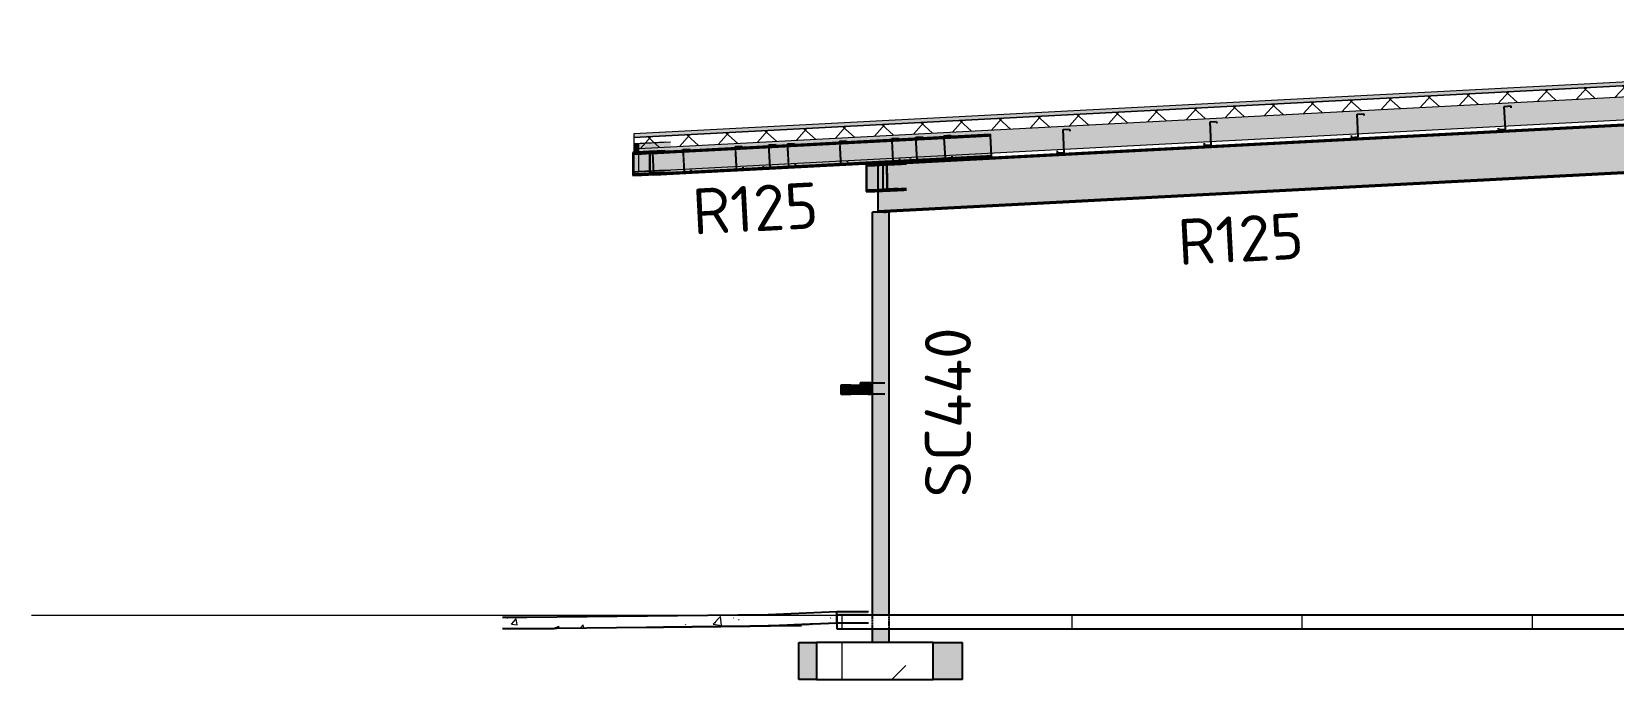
# Model space of a CAD drawing. Header units: millimetres. Extents: x 632 to 645312, y -3890 to 22200.
# Drawn here: x 91184 to 108373, y 4500 to 11544 of the extents above; entities that cross this region are included whole.
import ezdxf

# ---------------------------------------------------------------- set-up
doc = ezdxf.new("R2010")
doc.units = ezdxf.units.MM
for name, pattern in [('Dash', [7, 5, -2]), ('Hidden Double', [7, 5, -2]), ('Hidden Half', [3, 2, -1])]:
    doc.linetypes.add(name, pattern=pattern)
for name, color, linetype, lineweight in [('A-230-H-FLOOR', 190, 'Continuous', 13), ('A-230-M_FLOOR', 192, 'Continuous', 13), ('A-230-MH_FLOOR', 190, 'Hidden Double', 13), ('A-270-M_ROOF', 132, 'Continuous', 13), ('S-160-M_FOUND', 171, 'Continuous', 13), ('S-160-MH_FOUND', 171, 'Hidden Half', 13), ('S-280-A_COLUMN', 171, 'Continuous', 18), ('S-280-A_STRUCT_FRAME', 2, 'Continuous', 18), ('S-280-M_COLUMN', 52, 'Continuous', 13), ('S-280-M_STRUCT_FRAME', 12, 'Continuous', 13), ('S-280-MH_COLUMN', 52, 'Hidden Half', 13), ('Z-230-A_LEVEL', 51, 'Continuous', 13)]:
    doc.layers.add(name, color=color, linetype=linetype, lineweight=lineweight)
doc.styles.add('ISOCPEUR_2', font='isocpeur.ttf', dxfattribs={"height": 500})

# ---------------------------------------------------------------- blocks, each defined once
blk = doc.blocks.new('25021-APA-ZZ-ZZ-M3-AR-000001_V3_rvt-2-S6_501-SECTION A10')
at = {"layer": 'A-270-M_ROOF', "transparency": 33554432}
for color, points in [(9, [(4517230, 10391), (4538455, 11503), (4538455, 11543), (4517230, 10431)]), (8, [(4517230, 10231), (4517284, 10234), (4517284, 10323), (4517230, 10323), (4517230, 10239)])]:
    blk.add_hatch(color=color, dxfattribs=at).paths.add_polyline_path(points)
at = {"layer": 'A-270-M_ROOF', "lineweight": 5}
h = blk.add_hatch(dxfattribs=at)
h.set_pattern_fill('FP_11', angle=225, style=0, pattern_type=2)
h.set_pattern_definition([(48, (4556991.97, 1e-06), (-222.9434, 200.7392), []), (138, (4556991.97, 1e-06), (-200.7392, -222.9434), [])])
h.paths.add_polyline_path([(4517230, 10270), (4538455, 11383), (4538455, 11503), (4517230, 10391)])
at = {"layer": 'A-270-M_ROOF', "lineweight": 5, "transparency": 33554432}
h = blk.add_hatch(color=254, dxfattribs=at)
h.paths.add_polyline_path([(4517399, 10029), (4517399, 10029), (4517398, 10091)])
h.paths.add_polyline_path([(4521111, 10224), (4538455, 11132), (4538455, 11383), (4517230, 10270), (4517230, 10231), (4517564, 10249), (4517680, 10249), (4521101, 10428), (4521101, 10413)])
blk.add_hatch(color=8, dxfattribs=at).paths.add_polyline_path([(4517230, 10323), (4517284, 10323), (4517627, 10342), (4517574, 10341), (4517434, 10334)])
h = blk.add_hatch(color=8, dxfattribs=at)
h.paths.add_polyline_path([(4517399, 10025), (4517399, 10025), (4517398, 10091)])
h.paths.add_polyline_path([(4517284, 10234), (4517564, 10249), (4517628, 10249), (4517628, 10342), (4517284, 10323), (4517284, 10239)])
at = {"layer": 'A-270-M_ROOF', "color": 53, "lineweight": 5}
for p, q in [((4538467, 11544), (4517230, 10431)), ((4538467, 11504), (4517230, 10391)), ((4517230, 10391), (4538467, 11504)), ((4517284, 10273), (4538467, 11383)), ((4517284, 10023), (4538467, 11133)), ((4517574, 10449), (4517230, 10431)), ((4517230, 10431), (4517230, 10391)), ((4517574, 10409), (4517230, 10391)), ((4517230, 10391), (4517574, 10409)), ((4517230, 10391), (4517230, 10020)), ((4517574, 10341), (4517230, 10323)), ((4517284, 10323), (4517230, 10323)), ((4517230, 10323), (4517230, 10018)), ((4517628, 10342), (4517284, 10323)), ((4517284, 10019), (4517284, 10323)), ((4517230, 10270), (4517284, 10273)), ((4517230, 10020), (4517284, 10023)), ((4517230, 10020), (4517284, 10023)), ((4517284, 10021), (4517230, 10018)), ((4517230, 10018), (4517284, 10019)), ((4517284, 10023), (4517574, 10038)), ((4517284, 10019), (4517628, 10037)), ((4517574, 10036), (4517284, 10021))]:
    blk.add_line(p, q, dxfattribs=at)
blk = doc.blocks.new('NRP_Framing-Steel-SHS - WH433 - 100x100x5_0SHS-4144463-S6_501-SECTION A10')
at = {"layer": 'S-280-M_STRUCT_FRAME', "linetype": 'Dash', "lineweight": 25}
h = blk.add_hatch(color=256, dxfattribs=at)
h.paths.add_polyline_path([(4519586, 7600), (4519586, 7700), (4519480, 7700), (4519480, 7600)])
h.paths.add_polyline_path([(4519486, 7605), (4519486, 7695), (4519581, 7695), (4519581, 7605)])
for points in [[(4519581, 7695), (4519486, 7695), (4519486, 7605), (4519581, 7605)], [(4519586, 7700), (4519586, 7600), (4519774, 7600), (4519774, 7700)]]:
    blk.add_hatch(color=256, dxfattribs=at).paths.add_polyline_path(points)
at = {"layer": 'S-280-M_STRUCT_FRAME', "lineweight": 25}
for p, q in [((4519586, 7700), (4519480, 7700)), ((4519480, 7700), (4519480, 7600)), ((4519480, 7600), (4519586, 7600)), ((4519486, 7695), (4519581, 7695)), ((4519486, 7605), (4519486, 7695)), ((4519581, 7605), (4519486, 7605)), ((4519581, 7695), (4519581, 7605)), ((4519586, 7600), (4519586, 7700)), ((4519586, 7700), (4519774, 7700)), ((4519774, 7600), (4519586, 7600)), ((4519774, 7700), (4519774, 7600))]:
    blk.add_line(p, q, dxfattribs=at)
blk = doc.blocks.new('NRP_Framing-Steel-Purlin Z - P915 - EZ250-19-3998100-S6_501-SECTION A10')
at = {"layer": 'S-280-M_STRUCT_FRAME', "color": 92, "lineweight": 25}
for p, q in [((4537871, 11317), (4537942, 11321)), ((4537871, 11317), (4537942, 11321)), ((4537884, 11068), (4537871, 11317)), ((4537884, 11068), (4537871, 11317)), ((4537942, 11321), (4537943, 11300)), ((4537942, 11321), (4537943, 11300)), ((4537807, 11085), (4537808, 11064)), ((4537807, 11085), (4537808, 11064)), ((4537808, 11064), (4537884, 11068)), ((4537808, 11064), (4537884, 11068))]:
    blk.add_line(p, q, dxfattribs=at)
blk = doc.blocks.new('NRP_Framing-Steel-Purlin Z - P915 - EZ250-19-4002102-S6_501-SECTION A10')
at = {"layer": 'S-280-M_STRUCT_FRAME', "color": 92, "lineweight": 25}
for p, q in [((4520295, 10396), (4520366, 10400)), ((4520295, 10396), (4520366, 10400)), ((4520308, 10146), (4520295, 10396)), ((4520308, 10146), (4520295, 10396)), ((4520366, 10400), (4520367, 10379)), ((4520366, 10400), (4520367, 10379)), ((4520231, 10163), (4520232, 10142)), ((4520231, 10163), (4520232, 10142)), ((4520232, 10142), (4520308, 10146)), ((4520232, 10142), (4520308, 10146))]:
    blk.add_line(p, q, dxfattribs=at)
blk = doc.blocks.new('NRP_Framing-Steel-Purlin Z - P915 - EZ250-19-4002077-S6_501-SECTION A10')
at = {"layer": 'S-280-M_STRUCT_FRAME', "color": 92, "lineweight": 25}
for p, q in [((4518697, 10312), (4518768, 10316)), ((4518697, 10312), (4518768, 10316)), ((4518768, 10316), (4518769, 10295)), ((4518768, 10316), (4518769, 10295)), ((4518711, 10063), (4518697, 10312)), ((4518711, 10063), (4518697, 10312)), ((4518634, 10080), (4518635, 10059)), ((4518634, 10080), (4518635, 10059)), ((4518635, 10059), (4518711, 10063)), ((4518635, 10059), (4518711, 10063))]:
    blk.add_line(p, q, dxfattribs=at)
blk = doc.blocks.new('NRP_Foundation-Pad Footing Fibre _v2_ - PF5 -1400 x 1400 x 400d-3893014-S6_501-SECTION A10')
at = {"layer": 'S-160-M_FOUND', "linetype": 'Hidden Half', "lineweight": 25}
for points in [[(4519214, 4900), (4519022, 4900), (4519022, 4500), (4519214, 4500)], [(4520480, 4900), (4520480, 4500), (4520801, 4500), (4520801, 4900)]]:
    blk.add_hatch(color=256, dxfattribs=at).paths.add_polyline_path(points)
at = {"layer": 'S-160-M_FOUND'}
h = blk.add_hatch(dxfattribs=at)
h.set_pattern_fill('FP_13', color=256, style=0, pattern_type=2)
h.set_pattern_definition([(45, (4556992, 0), (-1414.214, 0), [750, -3000]), (45, (4557992, 1000), (-1414.214, 0), [750, -3000]), (45, (4558992, -300), (-1414.214, 0), [250, -2000]), (90, (4558991.97, 500), (-500, 500), [500, -2000]), (315, (4558992, 1000), (0, 2828.43), [500, -3000]), (0, (4557992, 1000), (2000, 2000), [300, -1000]), (0, (4555492, 2000), (2000, 2000), [300, -2000])])
h.paths.add_polyline_path([(4519214, 4500), (4520480, 4500), (4520480, 4900), (4519214, 4900)])
at = {"layer": 'S-160-M_FOUND', "lineweight": 25}
for p, q in [((4519022, 4900), (4519214, 4900)), ((4519022, 4500), (4519022, 4900)), ((4520480, 4900), (4519214, 4900)), ((4519214, 4900), (4519214, 4500)), ((4520480, 4500), (4520480, 4900)), ((4520480, 4900), (4520801, 4900)), ((4520801, 4500), (4520801, 4900)), ((4519214, 4500), (4519022, 4500)), ((4519214, 4500), (4520480, 4500)), ((4520801, 4500), (4520480, 4500))]:
    blk.add_line(p, q, dxfattribs=at)
blk = doc.blocks.new('NRP_Framing-Steel-PFC - OR308 - 250PFC-3898688-S6_501-SECTION A10')
at = {"layer": 'S-280-M_STRUCT_FRAME', "linetype": 'Dash', "lineweight": 25}
for points in [[(4517434, 10221), (4521101, 10413), (4521101, 10428), (4517466, 10238), (4517466, 10224), (4517434, 10222)], [(4517494, 10004), (4521113, 10194), (4521101, 10413), (4517434, 10221), (4517446, 10005), (4517494, 10005)], [(4517447, 9986), (4521114, 10179), (4521113, 10194), (4517466, 10002), (4517466, 9989), (4517447, 9988)]]:
    blk.add_hatch(color=256, dxfattribs=at).paths.add_polyline_path(points)
for p, q in [((4517434, 10221), (4521101, 10413)), ((4517434, 10236), (4517465, 10238)), ((4517434, 10221), (4517434, 10236)), ((4517466, 10002), (4521113, 10194)), ((4517446, 10001), (4517446, 10005)), ((4517446, 10001), (4517465, 10002)), ((4517446, 10001), (4517465, 10002)), ((4517447, 9986), (4517446, 10001))]:
    blk.add_line(p, q, dxfattribs=at)
at = {"layer": 'S-280-M_STRUCT_FRAME', "lineweight": 25}
for p, q in [((4517434, 10221), (4521101, 10413)), ((4517466, 10238), (4521101, 10428)), ((4521101, 10428), (4521101, 10413)), ((4521101, 10413), (4521113, 10194)), ((4517446, 10005), (4517434, 10221)), ((4517466, 10002), (4521113, 10194)), ((4521113, 10194), (4521114, 10179)), ((4517447, 9986), (4519879, 10114))]:
    blk.add_line(p, q, dxfattribs=at)
blk = doc.blocks.new('NRP_Framing-Steel-PFC - B309 - 300PFC-V19-S6_501-SECTION A10')
at = {"layer": 'S-280-M_STRUCT_FRAME', "linetype": 'Dash', "lineweight": 25}
for p, q in [((4520097, 10123), (4519976, 10116)), ((4519976, 10116), (4519977, 9816)), ((4520061, 10116), (4519976, 10116)), ((4519985, 9832), (4519983, 10100)), ((4519983, 10100), (4520061, 10100)), ((4520061, 10116), (4520192, 10123)), ((4520061, 10100), (4520061, 10116)), ((4520061, 10100), (4520192, 10107)), ((4519977, 9816), (4520062, 9816)), ((4520062, 9832), (4519985, 9832)), ((4519986, 9832), (4520106, 9839)), ((4520062, 9832), (4520192, 9839)), ((4520062, 9816), (4520062, 9832)), ((4520062, 9816), (4520192, 9823))]:
    blk.add_line(p, q, dxfattribs=at)
blk = doc.blocks.new('NRP_Framing-Steel-PFC - B309 - 300PFC-3900281-S6_501-SECTION A10')
at = {"layer": 'S-280-M_STRUCT_FRAME', "linetype": 'Dash', "lineweight": 25}
for points in [[(4519753, 10104), (4519848, 10105), (4519984, 10112), (4519889, 10112), (4519802, 10107)], [(4519753, 9804), (4519848, 9805), (4519848, 9821), (4519761, 9820), (4519761, 10089), (4519848, 10089), (4519848, 10105), (4519753, 10104)], [(4519761, 9820), (4519932, 9830), (4519932, 10093), (4519802, 10089), (4519761, 10089), (4519761, 9821)], [(4519848, 10089), (4520012, 10098), (4520012, 10105), (4519984, 10104), (4519984, 10112), (4519848, 10105)], [(4519761, 9820), (4519848, 9821), (4519974, 9830), (4519932, 9829), (4519802, 9823)], [(4520014, 9830), (4519848, 9821), (4519848, 9805), (4520014, 9814)]]:
    blk.add_hatch(color=256, dxfattribs=at).paths.add_polyline_path(points)
at = {"layer": 'S-280-M_STRUCT_FRAME', "lineweight": 25}
for p, q in [((4519889, 10112), (4519753, 10104)), ((4519848, 10105), (4519753, 10104)), ((4519753, 10104), (4519753, 9804)), ((4519761, 9820), (4519761, 10089)), ((4519761, 10089), (4519848, 10089)), ((4519848, 10105), (4519984, 10112)), ((4519848, 10089), (4519848, 10105)), ((4519848, 10089), (4520012, 10098)), ((4520012, 10105), (4520012, 10098)), ((4519753, 9804), (4519848, 9805)), ((4519761, 9820), (4519932, 9829)), ((4519848, 9821), (4519761, 9820)), ((4519848, 9821), (4520014, 9830)), ((4519848, 9805), (4519848, 9821)), ((4519848, 9805), (4520014, 9814)), ((4519974, 9830), (4520014, 9830)), ((4520014, 9830), (4520014, 9814))]:
    blk.add_line(p, q, dxfattribs=at)
at = {"layer": 'S-280-M_STRUCT_FRAME', "linetype": 'Dash', "lineweight": 25}
for p, q in [((4519927, 10114), (4519889, 10112)), ((4519927, 10114), (4520012, 10114)), ((4519935, 10094), (4519936, 9830)), ((4519984, 10112), (4520012, 10114)), ((4520012, 10114), (4520012, 10105)), ((4519932, 9829), (4519936, 9830)), ((4519936, 9830), (4519974, 9830))]:
    blk.add_line(p, q, dxfattribs=at)
blk = doc.blocks.new('NRP_Framing-Steel-SHS - WH437 - 125x125x5_0SHS-4144117-S6_501-SECTION A10')
at = {"layer": 'S-280-M_STRUCT_FRAME', "linetype": 'Dash', "lineweight": 25}
for points in [[(4519806, 7600), (4519806, 7725), (4519688, 7725), (4519688, 7700), (4519693, 7700), (4519693, 7720), (4519801, 7720), (4519801, 7605), (4519774, 7604), (4519774, 7600), (4519802, 7600)], [(4519774, 7605), (4519801, 7605), (4519801, 7720), (4519693, 7720), (4519693, 7700), (4519774, 7700), (4519774, 7652)], [(4519806, 7600), (4519820, 7600), (4519820, 7725), (4519806, 7725)]]:
    blk.add_hatch(color=256, dxfattribs=at).paths.add_polyline_path(points)
at = {"layer": 'S-280-M_STRUCT_FRAME', "lineweight": 25}
for p, q in [((4519806, 7725), (4519688, 7725)), ((4519688, 7725), (4519688, 7700)), ((4519693, 7720), (4519801, 7720)), ((4519693, 7700), (4519693, 7720)), ((4519801, 7605), (4519774, 7605)), ((4519774, 7600), (4519806, 7600)), ((4519801, 7720), (4519801, 7605)), ((4519806, 7600), (4519806, 7725)), ((4519806, 7725), (4519820, 7725)), ((4519820, 7600), (4519806, 7600))]:
    blk.add_line(p, q, dxfattribs=at)
at = {"layer": 'S-280-M_STRUCT_FRAME', "linetype": 'Dash', "lineweight": 25}
for p, q in [((4519688, 7700), (4519688, 7600)), ((4519693, 7605), (4519693, 7700)), ((4519774, 7605), (4519693, 7605)), ((4519820, 7725), (4519957, 7725)), ((4519957, 7600), (4519820, 7600))]:
    blk.add_line(p, q, dxfattribs=at)
blk = doc.blocks.new('NRP_Framing-Steel-PFC - B308 - 250PFC-3999931-S6_501-SECTION A10')
at = {"layer": 'S-280-M_STRUCT_FRAME', "linetype": 'Dash', "lineweight": 25}
for points in [[(4517398, 10240), (4517494, 10240), (4517654, 10249), (4517564, 10249), (4517399, 10240)], [(4517407, 10005), (4517446, 10007), (4517434, 10222), (4517406, 10221), (4517406, 10216)], [(4517485, 10005), (4517446, 10005), (4517446, 10007), (4517446, 10005)]]:
    blk.add_hatch(color=256, dxfattribs=at).paths.add_polyline_path(points)
h = blk.add_hatch(color=256, dxfattribs=at)
h.paths.add_polyline_path([(4517476, 10003), (4517476, 10005), (4517407, 10005), (4517406, 10221), (4517398, 10220), (4517400, 10004), (4517476, 10004)])
h.paths.add_polyline_path([(4517475, 10238), (4517475, 10240), (4517475, 10239)])
at = {"layer": 'S-280-M_STRUCT_FRAME', "lineweight": 25}
for p, q in [((4517483, 10240), (4517398, 10240)), ((4517398, 10220), (4517400, 10004)), ((4517564, 10249), (4517399, 10240)), ((4517407, 10005), (4517406, 10221)), ((4517483, 10240), (4517659, 10249)), ((4517485, 10005), (4517407, 10005)), ((4517408, 10005), (4517446, 10007)), ((4517485, 10005), (4517494, 10005))]:
    blk.add_line(p, q, dxfattribs=at)
at = {"layer": 'S-280-M_STRUCT_FRAME', "linetype": 'Dash', "lineweight": 25}
for p, q in [((4517398, 10240), (4517398, 10220)), ((4517406, 10221), (4517406, 10225)), ((4517406, 10225), (4517483, 10225)), ((4517483, 10225), (4517483, 10240)), ((4517483, 10225), (4517659, 10234)), ((4517400, 10004), (4517400, 9990)), ((4517400, 9990), (4517485, 9990)), ((4517446, 10007), (4517572, 10014)), ((4517485, 9990), (4517485, 10005)), ((4517485, 9990), (4517659, 9999)), ((4517494, 10005), (4517659, 10014))]:
    blk.add_line(p, q, dxfattribs=at)
blk = doc.blocks.new('NRP_Framing-Steel-PFC - B308 - 250PFC-V18-S6_501-SECTION A10')
at = {"layer": 'S-280-M_STRUCT_FRAME', "linetype": 'Dash', "lineweight": 25}
for points in [[(4517219, 10230), (4517315, 10231), (4517434, 10239), (4517370, 10238)], [(4517219, 9980), (4517315, 9981), (4517315, 9996), (4517228, 9995), (4517228, 10215), (4517315, 10216), (4517315, 10231), (4517219, 10230)], [(4517228, 9995), (4517399, 10004), (4517398, 10220), (4517315, 10216), (4517228, 10215), (4517228, 9996)], [(4517315, 10216), (4517466, 10224), (4517466, 10238), (4517315, 10231)], [(4517228, 9995), (4517315, 9996), (4517446, 10004), (4517379, 10003)], [(4517315, 9981), (4517466, 9989), (4517466, 10002), (4517315, 9996)]]:
    blk.add_hatch(color=256, dxfattribs=at).paths.add_polyline_path(points)
at = {"layer": 'S-280-M_STRUCT_FRAME', "lineweight": 25}
for p, q in [((4517390, 10239), (4517219, 10230)), ((4517315, 10231), (4517219, 10230)), ((4517219, 10230), (4517219, 9980)), ((4517228, 10215), (4517315, 10216)), ((4517228, 9995), (4517228, 10215)), ((4517315, 10231), (4517475, 10239)), ((4517315, 10216), (4517315, 10231)), ((4517315, 10216), (4517466, 10224)), ((4517390, 10239), (4517475, 10239)), ((4517398, 10220), (4517399, 10004)), ((4517219, 9980), (4517315, 9981)), ((4517228, 9995), (4517399, 10004)), ((4517315, 9996), (4517228, 9995)), ((4517315, 9996), (4517476, 10004)), ((4517315, 9981), (4517315, 9996)), ((4517315, 9981), (4517466, 9989)), ((4517399, 10004), (4517476, 10004))]:
    blk.add_line(p, q, dxfattribs=at)
at = {"layer": 'S-280-M_STRUCT_FRAME', "linetype": 'Dash', "lineweight": 25}
for p, q in [((4517466, 10224), (4517475, 10224)), ((4517475, 10239), (4517475, 10224)), ((4517466, 9989), (4517476, 9989)), ((4517476, 10004), (4517476, 9989))]:
    blk.add_line(p, q, dxfattribs=at)
blk = doc.blocks.new('NRP_Framing-Steel-Purlin C - P946 - EC250-24-4002133-S6_501-SECTION A10')
at = {"layer": 'S-280-M_STRUCT_FRAME', "color": 1, "lineweight": 25}
for p, q in [((4519464, 10353), (4519537, 10356)), ((4519464, 10353), (4519464, 10343)), ((4519537, 10356), (4519537, 10346))]:
    blk.add_line(p, q, dxfattribs=at)
at = {"layer": 'S-280-M_STRUCT_FRAME', "color": 1, "linetype": 'Dash', "lineweight": 25}
for p, q in [((4519464, 10342), (4519477, 10103)), ((4519537, 10346), (4519538, 10332)), ((4519477, 10103), (4519550, 10107)), ((4519548, 10131), (4519550, 10107))]:
    blk.add_line(p, q, dxfattribs=at)
blk = doc.blocks.new('NRP_Framing-Steel-Purlin C - P946 - EC250-24-4002134-S6_501-SECTION A10')
at = {"layer": 'S-280-M_STRUCT_FRAME', "color": 1, "lineweight": 25}
for p, q in [((4520031, 10382), (4520104, 10386)), ((4520031, 10382), (4520031, 10372)), ((4520032, 10357), (4520044, 10138)), ((4520104, 10386), (4520104, 10376)), ((4520116, 10160), (4520117, 10141))]:
    blk.add_line(p, q, dxfattribs=at)
at = {"layer": 'S-280-M_STRUCT_FRAME', "color": 1, "linetype": 'Dash', "lineweight": 25}
for p, q in [((4520031, 10372), (4520032, 10357)), ((4520104, 10376), (4520105, 10362)), ((4520117, 10141), (4520117, 10136)), ((4520044, 10138), (4520044, 10133)), ((4520044, 10133), (4520117, 10136))]:
    blk.add_line(p, q, dxfattribs=at)
blk = doc.blocks.new('NRP_Framing-Steel-Purlin C - P946 - EC250-24-4002135-S6_501-SECTION A10')
at = {"layer": 'S-280-M_STRUCT_FRAME', "color": 1, "lineweight": 25}
for p, q in [((4520598, 10412), (4520671, 10416)), ((4520598, 10412), (4520598, 10402)), ((4520599, 10387), (4520611, 10167)), ((4520671, 10416), (4520671, 10406)), ((4520683, 10190), (4520684, 10171))]:
    blk.add_line(p, q, dxfattribs=at)
at = {"layer": 'S-280-M_STRUCT_FRAME', "color": 1, "linetype": 'Dash', "lineweight": 25}
for p, q in [((4520598, 10402), (4520599, 10387)), ((4520671, 10406), (4520672, 10392)), ((4520611, 10167), (4520611, 10162)), ((4520611, 10162), (4520684, 10166)), ((4520684, 10171), (4520684, 10166))]:
    blk.add_line(p, q, dxfattribs=at)
blk = doc.blocks.new('NRP_Framing-Steel-Purlin C - P946 - EC250-24-4002136-S6_501-SECTION A10')
at = {"layer": 'S-280-M_STRUCT_FRAME', "color": 1, "lineweight": 25}
for p, q in [((4518897, 10323), (4518970, 10327)), ((4518897, 10323), (4518897, 10313)), ((4518970, 10327), (4518970, 10317))]:
    blk.add_line(p, q, dxfattribs=at)
at = {"layer": 'S-280-M_STRUCT_FRAME', "color": 1, "linetype": 'Dash', "lineweight": 25}
for p, q in [((4518970, 10317), (4518971, 10303)), ((4518897, 10313), (4518910, 10073)), ((4518910, 10073), (4518983, 10077)), ((4518981, 10101), (4518983, 10077))]:
    blk.add_line(p, q, dxfattribs=at)
blk = doc.blocks.new('NRP_Framing-Steel-Purlin C - P946 - EC250-24-4002137-S6_501-SECTION A10')
at = {"layer": 'S-280-M_STRUCT_FRAME', "color": 1, "lineweight": 25}
for p, q in [((4518330, 10293), (4518403, 10297)), ((4518330, 10293), (4518330, 10283)), ((4518403, 10297), (4518403, 10287))]:
    blk.add_line(p, q, dxfattribs=at)
at = {"layer": 'S-280-M_STRUCT_FRAME', "color": 1, "linetype": 'Dash', "lineweight": 25}
for p, q in [((4518330, 10283), (4518343, 10043)), ((4518403, 10287), (4518404, 10273)), ((4518343, 10043), (4518416, 10047)), ((4518414, 10071), (4518416, 10047))]:
    blk.add_line(p, q, dxfattribs=at)
blk = doc.blocks.new('NRP_Framing-Steel-Purlin C - P946 - EC250-24-4000827-S6_501-SECTION A10')
at = {"layer": 'S-280-M_STRUCT_FRAME', "color": 1, "lineweight": 25}
for p, q in [((4517763, 10263), (4517835, 10267)), ((4517763, 10263), (4517763, 10253)), ((4517835, 10267), (4517836, 10257))]:
    blk.add_line(p, q, dxfattribs=at)
at = {"layer": 'S-280-M_STRUCT_FRAME', "color": 1, "linetype": 'Dash', "lineweight": 25}
for p, q in [((4517763, 10253), (4517776, 10014)), ((4517836, 10257), (4517837, 10243)), ((4517776, 10014), (4517849, 10018)), ((4517847, 10042), (4517849, 10018))]:
    blk.add_line(p, q, dxfattribs=at)

msp = doc.modelspace()

# ---------------------------------------------------------------- hatches: boundary and pattern name
at = {"layer": 'A-230-H-FLOOR'}
h = msp.add_hatch(dxfattribs=at)
h.set_pattern_fill('FP_14', color=256, style=0, pattern_type=2)
h.set_pattern_definition([(50, (137491.2, 0), (728.7365, -63.756), [76.2, -838.2]), (355, (137491.2, 0), (-140.972, 764.228), [60.96, -670.56]), (100.451, (137551.9, -5.3), (587.77, 700.467), [64.76, -712.36]), (46.184, (137491.2, 203.2), (1084.316, -168.17), [114.3, -1257.3]), (96.636, (137581.5, 189.2), (949.61, 989.71), [97.14, -1068.54]), (351.184, (137491.2, 203.2), (949.62, 989.7), [91.44, -1005.84]), (21, (137592.8, 152.4), (606.458, -409.0606), [76.2, -838.2]), (326, (137592.8, 152.4), (247.208, 736.753), [60.96, -670.56]), (71.451, (137643.3, 118.3), (853.668, 327.685), [64.76, -712.36]), (37.5, (137491.2, 0), (12.3547, 338.2201), [6.706, -655.726, 6.706, -674.014, -673.1]), (37.5, (137491.2, 0), (12.3547, 338.2201), [-1343.152, 6.706, -666.394]), (7.5, (137491.2, 0), (267.279, 400.722), [6.706, -381.406, 6.706, -640.486, -256.54]), (7.5, (137491.2, 0), (267.279, 400.722), [-1035.304, 6.706, -249.834]), (327.5, (137264.62, 0), (542.3633, -22.9153), [6.706, -247.294, 6.706, -785.774, -1051.56]), (327.5, (137264.62, 0), (542.3633, -22.9153), [-1046.48, 6.706, -1044.854]), (317.5, (137163, 0), (592.517, 101.707), [6.706, -323.494, 6.706, -519.582, -746.76]), (317.5, (137163, 0), (592.517, 101.707), [-856.488, 6.706, -740.054])])
h.paths.add_polyline_path([(96300.7, 5172.8), (96300.7, 5172.5), (96519.6, 5172.5)])
h.paths.add_polyline_path([(96564.7, 5052.5), (99187.8, 5082.8), (99933.1, 5115), (99933.1, 5235), (99187.8, 5202.8), (96564.7, 5172.5), (96300.7, 5172.5), (96300.7, 5052.8)])
h = msp.add_hatch(dxfattribs=at)
h.set_pattern_fill('FP_13', color=256, style=0, pattern_type=2)
h.set_pattern_definition([(45, (137491.2, 0), (-1414.214, 0), [750, -3000]), (45, (138491.2, 1000), (-1414.214, 0), [750, -3000]), (45, (139491.2, -300), (-1414.214, 0), [250, -2000]), (90, (139491.2, 500), (-500, 500), [500, -2000]), (315, (139491.2, 1000), (0, 2828.43), [500, -3000]), (0, (138491.2, 1000), (2000, 2000), [300, -1000]), (0, (135991.2, 2000), (2000, 2000), [300, -2000])])
h.paths.add_polyline_path([(158305.6, 5050), (158653.8, 5050), (158653.8, 5200), (99933.1, 5200), (99933.1, 5050), (156305.5, 5050)])
at = {"layer": 'A-230-H-FLOOR', "lineweight": 5}
for points in [[(96564.7, 5052.5), (96863.9, 5052.5), (99550.5, 5083.6), (99187.8, 5082.8), (96863.9, 5055.9)], [(99187.9, 5082.8), (99550.5, 5083.6), (99933.1, 5100.1), (99933, 5115), (99550.5, 5098.5)]]:
    msp.add_hatch(color=256, dxfattribs=at).paths.add_polyline_path(points)
at = {"layer": 'A-230-M_FLOOR', "lineweight": 5}
msp.add_hatch(color=256, dxfattribs=at).paths.add_polyline_path([(100277.4, 5200), (100277.4, 5235), (99933.1, 5235), (99933.1, 5200), (100187.2, 5200)])
at = {"layer": 'S-280-M_COLUMN', "lineweight": 5}
h = msp.add_hatch(color=256, dxfattribs=at)
h.paths.add_polyline_path([(100322, 4900), (100327.4, 4900), (100327.2, 5050), (100319.2, 5050), (100319.2, 4900)])
h.paths.add_polyline_path([(100322, 5200), (100327.4, 5200), (100327.4, 9580.2), (100319.2, 9580.2), (100319.2, 5200), (100321.9, 5200)])
h = msp.add_hatch(color=256, dxfattribs=at)
h.paths.add_polyline_path([(100445.6, 4900), (100445.6, 5050), (100327.4, 5050), (100327.4, 4900)])
h.paths.add_polyline_path([(100327.4, 5200), (100445.6, 5200), (100445.6, 9580.2), (100327.4, 9580.2), (100327.4, 6899.5)])
h = msp.add_hatch(color=256, dxfattribs=at)
h.paths.add_polyline_path([(100461.5, 4900), (100461.4, 5050), (100445.6, 5050), (100445.6, 4900), (100457.9, 4900)])
h.paths.add_polyline_path([(100457.9, 5200), (100461.5, 5200), (100461.5, 9580.2), (100445.6, 9580.2), (100445.6, 5200), (100457.5, 5200)])
h = msp.add_hatch(color=256, dxfattribs=at)
h.paths.add_polyline_path([(100502.2, 4900), (100502.2, 5050), (100461.5, 5050), (100461.5, 4900)])
h.paths.add_polyline_path([(100461.5, 5200), (100502.2, 5200), (100502.2, 9580.2), (100461.5, 9580.2), (100461.5, 6899.5)])
h = msp.add_hatch(color=256, dxfattribs=at)
h.paths.add_polyline_path([(100502.2, 4900), (100502.6, 4900), (100502.2, 5050)])
h.paths.add_polyline_path([(100502.2, 5200), (100502.6, 5200), (100502.2, 6899.5)])
at = {"layer": 'S-280-M_STRUCT_FRAME', "lineweight": 5}
for points in [[(100483.4, 10103.8), (108985.9, 10549.4), (108985.1, 10565), (100378, 10111.6), (100378, 10111.1), (100388.2, 10111.7), (100483.4, 10112.2), (100483.4, 10104.5)], [(100378, 9595.8), (109012.2, 10048.3), (108985.5, 10549.4), (100511.5, 10104.5), (100511.5, 10097.7), (100430.9, 10093.4), (100430.9, 9829.5), (100513, 9829.7), (100513.1, 9813.7), (100378, 9805), (100378, 9674.6)], [(100378, 9580.2), (109013, 10032.7), (109012.2, 10048.3), (100378, 9595.8)]]:
    msp.add_hatch(color=256, dxfattribs=at).paths.add_polyline_path(points)

# ---------------------------------------------------------------- linework, layer by layer
at = {"layer": 'A-230-M_FLOOR', "lineweight": 25}
for p, q in [((96564.7, 5172.5), (96300.7, 5172.8)), ((99187.8, 5202.8), (96564.7, 5172.5)), ((99933.1, 5235), (99187.8, 5202.8)), ((99933.1, 5115), (99933.1, 5235)), ((100277.4, 5235), (99933.1, 5235)), ((158653.8, 5200), (99933.1, 5200)), ((99933.1, 5200), (99933.1, 5050)), ((96300.7, 5052.8), (96564.7, 5052.5)), ((96564.7, 5052.5), (97866.5, 5067.5)), ((96564.7, 5052.5), (96864.2, 5052.5)), ((99664.5, 5103.4), (99933.1, 5115)), ((99933.1, 5050), (158653.8, 5050))]:
    msp.add_line(p, q, dxfattribs=at)
at = {"layer": 'A-230-MH_FLOOR', "lineweight": 25}
for p, q in [((97866.5, 5067.5), (99187.8, 5082.8)), ((99550.4, 5083.6), (99187.8, 5082.8)), ((99187.9, 5082.8), (99664.4, 5103.4)), ((99933.1, 5115), (100277.4, 5115))]:
    msp.add_line(p, q, dxfattribs=at)
at = {"layer": 'S-280-M_COLUMN', "lineweight": 25}
for p, q in [((100319, 9580.2), (100319, 5200)), ((100319, 9580.2), (100327.4, 9580.2)), ((100378, 9580.2), (100327.4, 9580.2)), ((100445.6, 9580.2), (100378.9, 9580.2)), ((100445.6, 9580.2), (100461.5, 9580.2)), ((100502.2, 9580.2), (100461.5, 9580.2)), ((100502.2, 9580.2), (100502.9, 9580.2)), ((100502.9, 5200), (100502.9, 9580.2)), ((100319, 5050), (100319, 4900)), ((100502.9, 4900), (100502.9, 5050))]:
    msp.add_line(p, q, dxfattribs=at)
at = {"layer": 'S-280-M_STRUCT_FRAME', "lineweight": 25}
for p, q in [((100378, 10113.9), (108985.1, 10565)), ((100483.4, 10103.8), (108985.9, 10549.4)), ((100378, 10113.9), (100378, 10111.1)), ((100378, 9595.8), (109012.2, 10048.3)), ((100378, 9580.2), (109013, 10032.7)), ((100378, 9806.6), (100378, 9595.8)), ((100378, 9595.8), (100378, 9580.2))]:
    msp.add_line(p, q, dxfattribs=at)
at = {"layer": 'S-280-M_STRUCT_FRAME', "linetype": 'Dash', "lineweight": 25}
for p, q in [((100378, 10111.1), (100378, 10098.3)), ((100378, 10098.3), (100483.4, 10103.8)), ((100378, 10098.3), (100378, 9806.6))]:
    msp.add_line(p, q, dxfattribs=at)
at = {"layer": 'S-280-MH_COLUMN', "lineweight": 25}
for p, q in [((100319, 9580.2), (100319.2, 9580.2)), ((100319, 5200), (100319, 5050)), ((100502.9, 5050), (100502.9, 5200))]:
    msp.add_line(p, q, dxfattribs=at)
at = {"layer": 'Z-230-A_LEVEL'}
msp.add_line((91184.2, 5200), (161251.4, 5200), dxfattribs=at)

# ---------------------------------------------------------------- block references
at = {"color": 10, "lineweight": 5}
msp.add_blockref('25021-APA-ZZ-ZZ-M3-AR-000001_V3_rvt-2-S6_501-SECTION A10', (-4419500.8, 0), dxfattribs=at)
at = {"layer": 'S-160-MH_FOUND', "lineweight": 25}
msp.add_blockref('NRP_Foundation-Pad Footing Fibre _v2_ - PF5 -1400 x 1400 x 400d-3893014-S6_501-SECTION A10', (-4419500.8, 0), dxfattribs=at)
at = {"layer": 'S-280-M_STRUCT_FRAME', "color": 92, "lineweight": 25}
for name, p in [('NRP_Framing-Steel-Purlin Z - P915 - EZ250-19-3998100-S6_501-SECTION A10', (-4430685.1, -586.1)), ('NRP_Framing-Steel-Purlin Z - P915 - EZ250-19-3998100-S6_501-SECTION A10', (-4433880.7, -753.6)), ('NRP_Framing-Steel-Purlin Z - P915 - EZ250-19-3998100-S6_501-SECTION A10', (-4432282.9, -669.9)), ('NRP_Framing-Steel-Purlin Z - P915 - EZ250-19-4002077-S6_501-SECTION A10', (-4419500.8, 0)), ('NRP_Framing-Steel-Purlin Z - P915 - EZ250-19-4002102-S6_501-SECTION A10', (-4419500.8, 0)), ('NRP_Framing-Steel-Purlin Z - P915 - EZ250-19-3998100-S6_501-SECTION A10', (-4435478.5, -837.3))]:
    msp.add_blockref(name, p, dxfattribs=at)
at = {"layer": 'S-280-M_STRUCT_FRAME', "linetype": 'Dash', "lineweight": 25}
for name in ['NRP_Framing-Steel-PFC - OR308 - 250PFC-3898688-S6_501-SECTION A10', 'NRP_Framing-Steel-PFC - B308 - 250PFC-V18-S6_501-SECTION A10', 'NRP_Framing-Steel-PFC - B308 - 250PFC-3999931-S6_501-SECTION A10', 'NRP_Framing-Steel-PFC - B309 - 300PFC-3900281-S6_501-SECTION A10', 'NRP_Framing-Steel-PFC - B309 - 300PFC-V19-S6_501-SECTION A10', 'NRP_Framing-Steel-SHS - WH437 - 125x125x5_0SHS-4144117-S6_501-SECTION A10']:
    msp.add_blockref(name, (-4419500.8, 0), dxfattribs=at)
at = {"layer": 'S-280-M_STRUCT_FRAME', "color": 1, "linetype": 'Dash', "lineweight": 25}
for name in ['NRP_Framing-Steel-Purlin C - P946 - EC250-24-4002136-S6_501-SECTION A10', 'NRP_Framing-Steel-Purlin C - P946 - EC250-24-4002133-S6_501-SECTION A10', 'NRP_Framing-Steel-Purlin C - P946 - EC250-24-4002134-S6_501-SECTION A10', 'NRP_Framing-Steel-Purlin C - P946 - EC250-24-4002135-S6_501-SECTION A10', 'NRP_Framing-Steel-Purlin C - P946 - EC250-24-4000827-S6_501-SECTION A10', 'NRP_Framing-Steel-Purlin C - P946 - EC250-24-4002137-S6_501-SECTION A10']:
    msp.add_blockref(name, (-4419500.8, 0), dxfattribs=at)
at = {"layer": 'S-280-M_STRUCT_FRAME', "lineweight": 25}
msp.add_blockref('NRP_Framing-Steel-SHS - WH433 - 100x100x5_0SHS-4144463-S6_501-SECTION A10', (-4419500.8, 0), dxfattribs=at)

# ---------------------------------------------------------------- texts
at = {"layer": 'S-280-A_COLUMN', "lineweight": 13, "insert": (100891.4, 6478.2), "char_height": 500, "width": 2308.86, "attachment_point": 1, "rotation": 90, "style": 'ISOCPEUR_2'}
msp.add_mtext('SC440', dxfattribs=at)
at = {"layer": 'S-280-A_STRUCT_FRAME', "lineweight": 13, "char_height": 500, "width": 1651.476, "attachment_point": 1, "rotation": 2.99994, "style": 'ISOCPEUR_2'}
for insert in [(98351.7, 9835.9), (103625.6, 9504.3)]:
    msp.add_mtext('R125', dxfattribs=dict(at, insert=insert))

doc.saveas('drawing.dxf')
